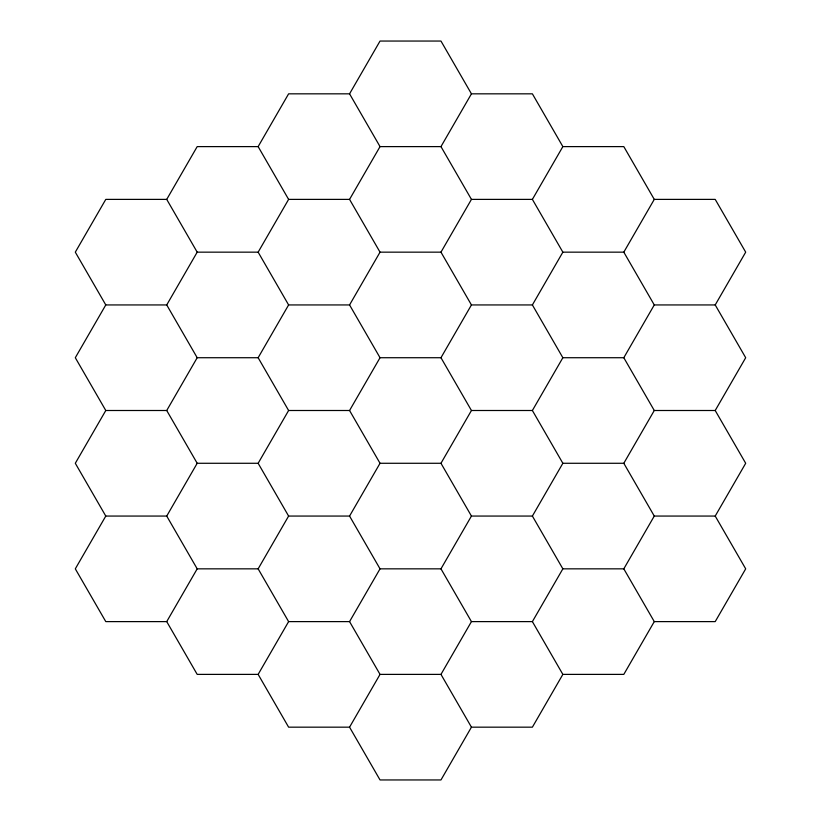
<?xml version="1.0" encoding="UTF-8"?>
<svg xmlns="http://www.w3.org/2000/svg" width="821" height="821" viewBox="0 0 821 821"><rect width="100%" height="100%" fill="white"/><g stroke="black" fill="none" stroke-linecap="round" stroke-linejoin="round"><path stroke-width="1.23" d="M562.857 146.61L532.388 93.83L471.439 93.83L440.969 41.05L380.031 41.05L349.561 93.83L288.612 93.83L258.143 146.61L197.194 146.61L166.725 199.39L197.194 252.16L166.725 304.94L105.786 304.94L75.306 357.72L105.786 410.5L166.725 410.5L197.194 357.72L258.143 357.72L288.612 304.94L349.561 304.94L380.031 357.72L349.561 410.5L288.612 410.5L258.143 463.28L197.194 463.28L166.725 516.06L105.786 516.06L75.306 568.84L105.786 621.61L166.725 621.61L197.194 674.39L258.143 674.39L288.612 621.61L349.561 621.61L380.031 674.39L440.969 674.39L471.439 621.61L532.388 621.61L562.857 674.39L623.806 674.39L654.275 621.61L623.806 568.84L654.275 516.06L715.214 516.06L745.694 463.28L715.214 410.5L745.694 357.72L715.214 304.94L745.694 252.16L715.214 199.39L654.275 199.39L623.806 252.16L562.857 252.16L532.388 199.39L562.857 146.61L623.806 146.61L654.275 199.39M105.786 410.5L75.306 463.28L105.786 516.06M197.194 252.16L258.143 252.16L288.612 199.39L258.143 146.61M349.561 304.94L380.031 252.16L349.561 199.39L380.031 146.61L349.561 93.83M166.725 621.61L197.194 568.84L166.725 516.06M380.031 146.61L440.969 146.61L471.439 93.83M197.194 568.84L258.143 568.84L288.612 516.06L349.561 516.06L380.031 463.28L349.561 410.5M562.857 252.16L532.388 304.94L471.439 304.94L440.969 252.16L471.439 199.39L440.969 146.61M380.031 357.72L440.969 357.72L471.439 304.94M349.561 621.61L380.031 568.84L349.561 516.06M380.031 463.28L440.969 463.28L471.439 410.5L440.969 357.72M562.857 674.39L532.388 727.17L471.439 727.17L440.969 779.95L380.031 779.95L349.561 727.17L380.031 674.39M380.031 568.84L440.969 568.84L471.439 516.06L532.388 516.06L562.857 463.28L623.806 463.28L654.275 410.5L715.214 410.5M562.857 463.28L532.388 410.5L562.857 357.72L532.388 304.94M654.275 410.5L623.806 357.72L654.275 304.94L623.806 252.16M532.388 621.61L562.857 568.84L623.806 568.84M166.725 199.39L105.786 199.39L75.306 252.16L105.786 304.94M288.612 199.39L349.561 199.39M471.439 199.39L532.388 199.39M380.031 252.16L440.969 252.16M654.275 304.94L715.214 304.94M562.857 357.72L623.806 357.72M471.439 410.5L532.388 410.5M654.275 621.61L715.214 621.61L745.694 568.84L715.214 516.06M349.561 727.17L288.612 727.17L258.143 674.39M623.806 463.28L654.275 516.06M532.388 516.06L562.857 568.84M440.969 463.28L471.439 516.06M258.143 252.16L288.612 304.94M440.969 568.84L471.439 621.61M258.143 357.72L288.612 410.5M440.969 674.39L471.439 727.17M166.725 304.94L197.194 357.72M258.143 463.28L288.612 516.06M166.725 410.5L197.194 463.28M258.143 568.84L288.612 621.61"/></g></svg>
